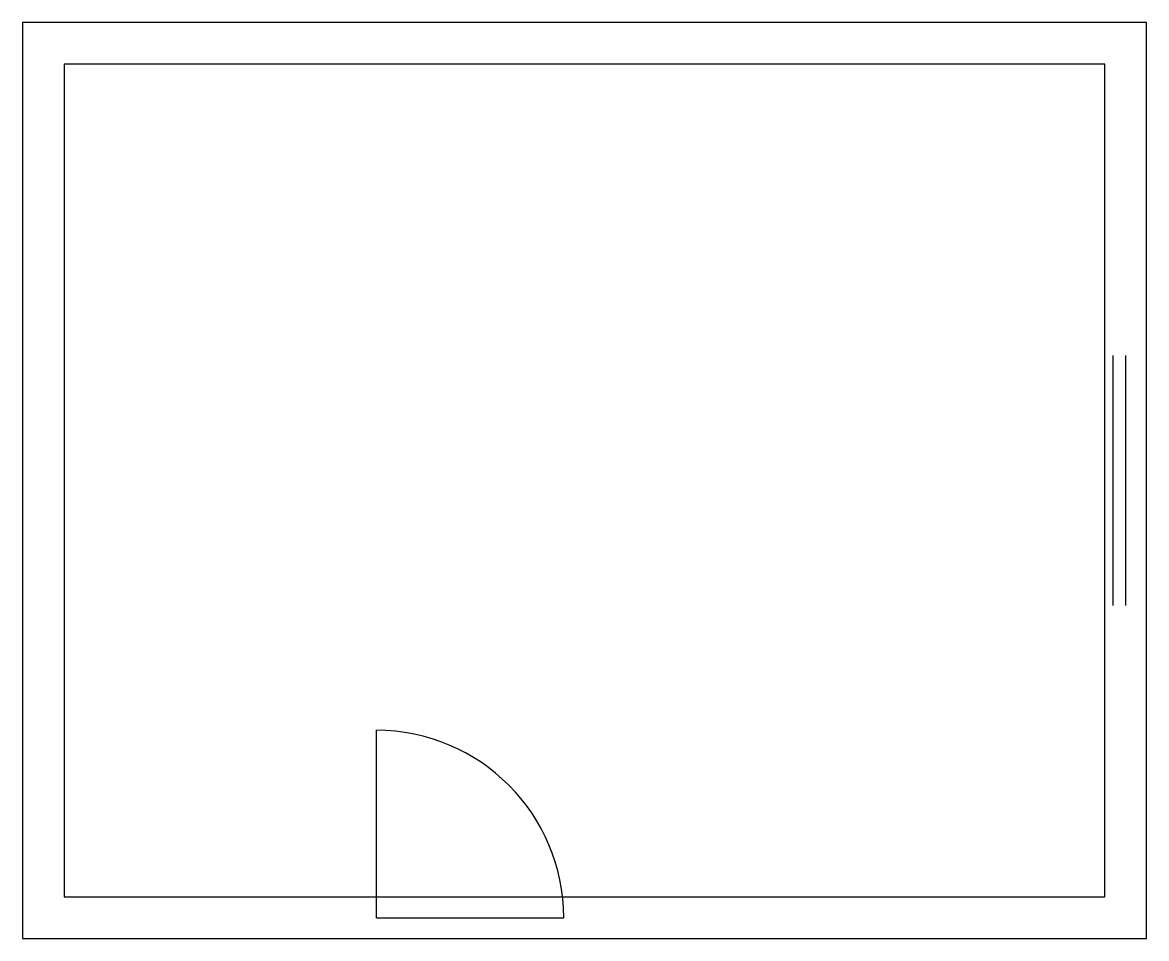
# Model space of a CAD drawing. Header units: millimetres. Extents: x -200 to 5200, y -200 to 4200.
import ezdxf

# ---------------------------------------------------------------- set-up
doc = ezdxf.new("R2010")
doc.units = ezdxf.units.MM
for name, color, linetype in [('A-DOOR', 7, 'Continuous'), ('A-GLAZ', 7, 'Continuous'), ('A-WALL', 7, 'Continuous')]:
    doc.layers.add(name, color=color, linetype=linetype)

# ---------------------------------------------------------------- blocks, each defined once
blk = doc.blocks.new('DOOR_900')
for q in [(0, 900), (900, 0)]:
    blk.add_line((0, 0), q)
blk.add_arc((0, 0), 900, 0, 90)
blk = doc.blocks.new('WIN_1200')
for p, q in [((0, 60), (1200, 60)), ((0, 0), (1200, 0))]:
    blk.add_line(p, q)

msp = doc.modelspace()

# ---------------------------------------------------------------- linework, layer by layer
at = {"layer": 'A-WALL'}
for points in [[(-200, -200), (5200, -200), (5200, 4200), (-200, 4200)], [(0, 0), (5000, 0), (5000, 4000), (0, 4000)]]:
    msp.add_lwpolyline(points, close=True, dxfattribs=at)

# ---------------------------------------------------------------- block references
at = {"layer": 'A-DOOR'}
msp.add_blockref('DOOR_900', (1500, -100), dxfattribs=at)
at = {"layer": 'A-GLAZ', "rotation": 90}
msp.add_blockref('WIN_1200', (5100, 1400), dxfattribs=at)

doc.saveas('drawing.dxf')
